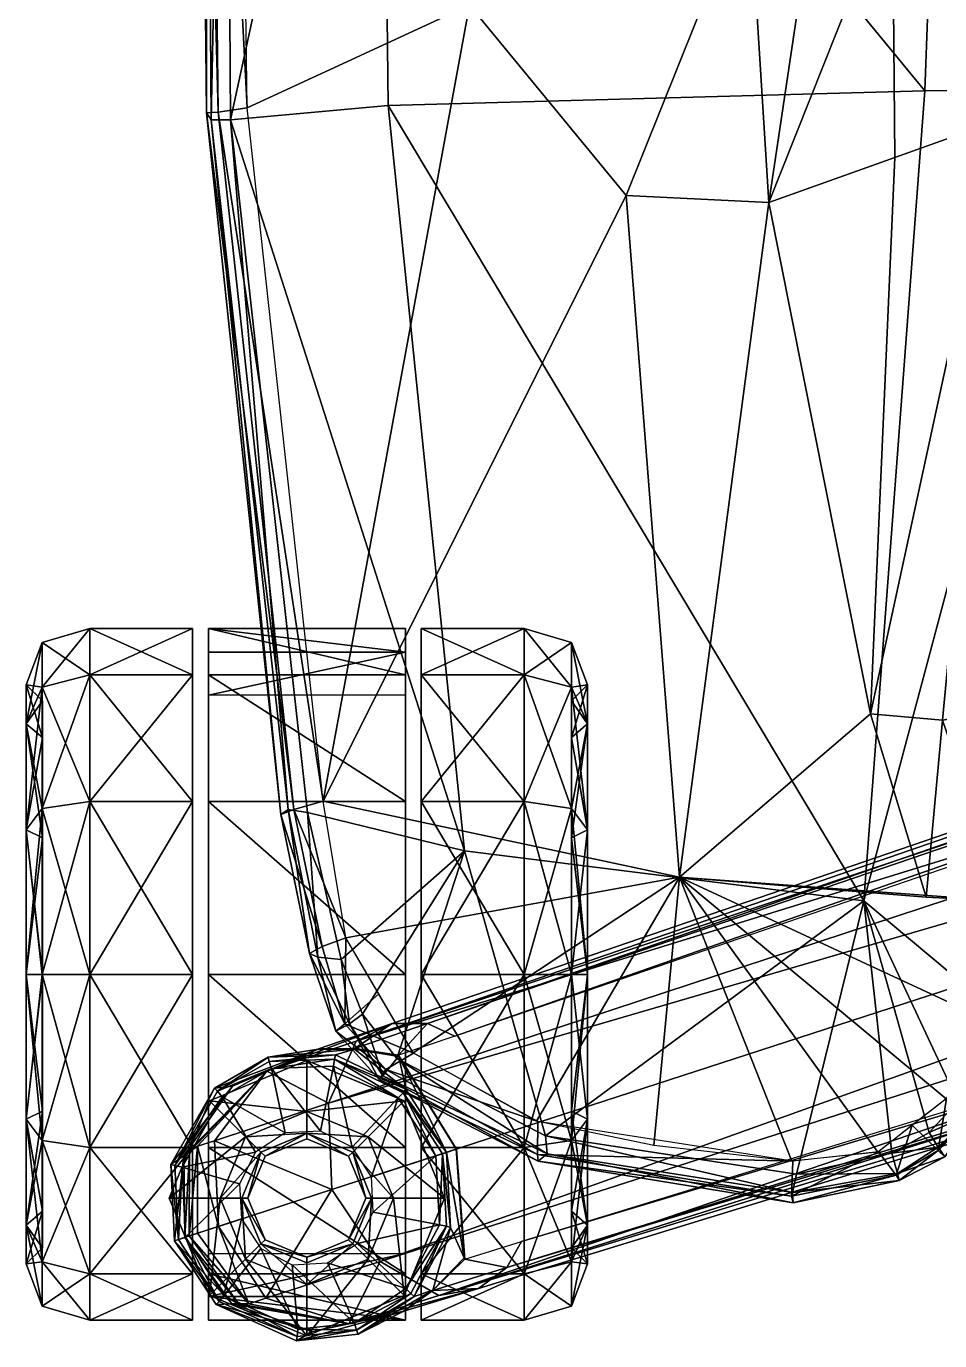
# Model space of a CAD drawing. Header units: inches. Extents: x -13.4 to 13.4, y -1.9 to 24.2.
# Drawn here: x -13.356 to -9.977, y 7.077 to 11.939 of the extents above; entities that cross this region are included whole.
import ezdxf

# ---------------------------------------------------------------- set-up
doc = ezdxf.new("R2010")
doc.units = ezdxf.units.IN
doc.header["$MEASUREMENT"] = 0
for name, color, linetype in [('AFUSE-3D-042', 42, 'Continuous'), ('AFUSE-3D-043', 43, 'Continuous'), ('AFUSE-3D-066', 66, 'Continuous')]:
    doc.layers.add(name, color=color, linetype=linetype)

msp = doc.modelspace()

# ---------------------------------------------------------------- meshes
at = {"layer": 'AFUSE-3D-042'}
mesh = msp.add_polyface(dxfattribs=at)
corners = [(-9.397, 13.9577, 25.1393), (-9.3372, 13.951, 25.0929), (-9.3989, 11.7078, 25.0924), (-9.4566, 11.7093, 25.1381), (-12.0452, 14.1477, 25.2602), (-9.9457, 14.045, 25.2595), (-10.032, 11.7004, 25.2707), (-12.0171, 11.6458, 25.2726), (-12.6009, 11.5931, 25.1381), (-12.6177, 14.2761, 25.1419), (-12.6888, 11.6194, 24.8696), (-12.7164, 14.2981, 24.8683), (-12.6916, 14.2926, 25.0793), (-12.6719, 11.5931, 25.0757), (-9.9908, 15.3103, 25.2397), (-9.4078, 15.2811, 25.1391), (-11.8194, 15.2275, 25.2431), (-12.4529, 15.2513, 25.1371), (-12.1922, 15.6489, 25.132), (-9.5979, 15.8855, 25.1409), (-11.7095, 15.9187, 25.1418), (-12.5232, 15.261, 25.0795), (-9.3467, 15.277, 25.0951), (-9.3143, 15.27, 24.9183), (-9.3067, 13.9601, 24.9175), (-12.5374, 15.2929, 24.8724), (-9.3731, 11.6958, 24.9203), (-12.2295, 15.7174, 25.0754), (-9.5607, 15.9471, 25.0967), (-9.3355, 13.9601, 24.8413), (-9.4007, 11.695, 24.8421), (-9.4268, 13.9468, 24.7572), (-9.3448, 15.258, 24.8436), (-9.4434, 15.2372, 24.744), (-9.5539, 15.9541, 24.8447), (-9.6258, 15.8839, 24.7333), (-12.233, 15.7402, 24.8805), (-12.5, 15.2762, 24.7872), (-12.188, 15.6956, 24.7821), (-12.4143, 15.242, 24.7296), (-12.6763, 14.2912, 24.7814), (-12.575, 14.2873, 24.7184), (-12.646, 11.6219, 24.7809), (-12.5391, 11.6372, 24.7138)]
mesh.append_faces([[corners[k] for k in face] for face in [(0, 1, 2), (2, 3, 0), (4, 5, 6), (6, 7, 4), (8, 9, 4), (4, 7, 8), (10, 11, 12), (12, 13, 10), (5, 0, 3), (3, 6, 5), (14, 15, 0), (0, 5, 14), (16, 14, 5), (5, 4, 16), (17, 16, 4), (4, 9, 17), (16, 17, 18), (19, 15, 14), (14, 16, 20), (18, 17, 21), (22, 15, 19), (1, 22, 23), (23, 24, 1), (21, 12, 11), (11, 25, 21), (24, 26, 2), (2, 1, 24), (9, 8, 13), (13, 12, 9), (27, 21, 25), (23, 22, 28), (0, 15, 22), (22, 1, 0), (17, 9, 12), (12, 21, 17), (26, 24, 29), (30, 29, 31), (32, 29, 24), (24, 23, 32), (29, 32, 33), (33, 31, 29), (34, 32, 23), (35, 33, 32), (36, 25, 37), (38, 37, 39), (40, 37, 25), (25, 11, 40), (37, 40, 41), (41, 39, 37), (42, 40, 11), (11, 10, 42), (40, 42, 43), (43, 41, 40)]], dxfattribs={"vtx2": -1})
mesh = msp.add_polyface(dxfattribs=at)
corners = [(-11.7347, 8.8892, 25.2363), (-12.316, 9.0307, 25.1392), (-12.6009, 11.5931, 25.1381), (-12.0171, 11.6458, 25.2726), (-12.1907, 8.487, 25.1403), (-12.1126, 8.2846, 25.14), (-10.2584, 8.7035, 25.2324), (-10.032, 11.7004, 25.2707), (-11.4354, 7.835, 25.1396), (-9.4566, 11.7093, 25.1381), (-9.7628, 8.289, 25.1401), (-9.3989, 11.7078, 25.0924), (-9.712, 8.2549, 25.0977), (-12.1601, 8.2489, 25.0842), (-12.2774, 8.4954, 25.0808), (-12.3871, 9.0424, 25.0823), (-12.6719, 11.5931, 25.0757), (-12.4136, 9.0238, 24.8758), (-12.6888, 11.6194, 24.8696), (-9.9102, 7.9614, 25.1396), (-10.017, 7.8467, 25.1396), (-12.0367, 8.0563, 25.084), (-11.9857, 8.1201, 25.1396), (-9.3731, 11.6958, 24.9203), (-9.6773, 8.243, 24.919), (-12.211, 8.2222, 24.8753), (-12.3082, 8.5086, 24.8754), (-12.0501, 8.0429, 24.8769), (-12.178, 8.2486, 24.7853), (-12.2613, 8.5355, 24.7778), (-12.1743, 8.5673, 24.7202), (-12.052, 8.3596, 24.7207), (-12.0253, 8.0797, 24.7951), (-11.9241, 8.1406, 24.7169), (-9.4007, 11.695, 24.8421), (-9.7027, 8.2446, 24.837), (-9.4991, 11.7008, 24.7367), (-9.8025, 8.2698, 24.7272), (-9.3355, 13.9601, 24.8413), (-9.4268, 13.9468, 24.7572), (-12.3658, 9.0417, 24.7741), (-12.646, 11.6219, 24.7809), (-12.2574, 9.0722, 24.7092), (-12.5391, 11.6372, 24.7138)]
mesh.append_faces([[corners[k] for k in face] for face in [(0, 1, 2), (2, 3, 0), (4, 1, 0), (0, 5, 4), (6, 0, 3), (3, 7, 6), (8, 0, 6), (6, 7, 9), (9, 10, 6), (9, 11, 12), (12, 10, 9), (4, 5, 13), (13, 14, 4), (1, 4, 14), (14, 15, 1), (16, 15, 17), (17, 18, 16), (6, 10, 19), (19, 20, 6), (21, 13, 5), (0, 8, 22), (22, 5, 0), (23, 24, 12), (12, 11, 23), (25, 26, 14), (14, 13, 25), (26, 17, 15), (15, 14, 26), (2, 1, 15), (15, 16, 2), (19, 10, 12), (27, 25, 13), (28, 29, 26), (26, 25, 28), (30, 29, 28), (28, 31, 30), (32, 28, 25), (28, 32, 33), (33, 31, 28), (34, 35, 24), (24, 23, 34), (35, 34, 36), (36, 37, 35), (38, 34, 23), (39, 36, 34), (40, 41, 18), (18, 17, 40), (41, 40, 42), (42, 43, 41), (29, 40, 17), (17, 26, 29), (30, 42, 40), (40, 29, 30)]], dxfattribs={"vtx2": -1})
mesh = msp.add_polyface(dxfattribs=at)
corners = [(-12.741, 8.9917, 0.3095), (-12.741, 9.0714, 0.1714), (-12.741, 9.5397, 0.6398), (-12.741, 9.4017, 0.7195), (-13.1209, 9.0714, 0.1714), (-13.1209, 9.5397, 0.6398), (-13.3555, 8.9672, 0.3519), (-13.2961, 8.9375, 0.4033), (-13.2961, 9.3079, 0.7736), (-13.3555, 9.3593, 0.7439), (-12.741, 9.7112, 1.2795), (-12.741, 9.5518, 1.2795), (-13.1209, 9.7112, 1.2795), (-13.2961, 9.4435, 1.2795), (-13.3555, 9.5028, 1.2795), (-12.741, 9.5397, 1.9193), (-12.741, 9.4017, 1.8396), (-13.1209, 9.5397, 1.9193), (-13.2961, 9.3079, 1.7854), (-13.3555, 9.3593, 1.8151), (-12.741, 9.0714, 2.3876), (-12.741, 8.9917, 2.2496), (-13.1209, 9.0714, 2.3876), (-13.2961, 8.9375, 2.1558), (-13.3555, 8.9672, 2.2072), (-13.2968, 9.0454, 0.2165), (-13.2968, 9.4946, 0.6658), (-13.2968, 9.6591, 1.2795), (-13.2968, 9.4946, 1.8932), (-13.2968, 9.0454, 2.3425), (-13.2961, 8.4316, 0.2677), (-12.682, 9.5518, 1.2795), (-12.682, 9.4017, 1.8396), (-12.682, 9.5397, 1.9193), (-12.682, 9.7112, 1.2795), (-12.682, 8.9917, 2.2496), (-12.682, 9.0714, 2.3876), (-11.9536, 9.0714, 2.3876), (-11.9536, 9.5397, 1.9193), (-11.9536, 9.6236, 0.9528), (-12.682, 9.6236, 0.9528), (-12.682, 9.4642, 0.9528)]
mesh.append_faces([[corners[k] for k in face] for face in [(30, 18, 8)]], dxfattribs={"vtx0": -1, "vtx1": -1, "vtx2": -1})
mesh.append_faces([[corners[k] for k in face] for face in [(0, 1, 2), (2, 3, 0), (1, 4, 5), (5, 2, 1), (6, 7, 8), (8, 9, 6), (3, 2, 10), (10, 11, 3), (2, 5, 12), (12, 10, 2), (9, 8, 13), (13, 14, 9), (11, 10, 15), (15, 16, 11), (10, 12, 17), (17, 15, 10), (14, 13, 18), (18, 19, 14), (16, 15, 20), (20, 21, 16), (15, 17, 22), (22, 20, 15), (19, 18, 23), (23, 24, 19), (25, 26, 5), (5, 4, 25), (26, 27, 12), (12, 5, 26), (27, 28, 17), (17, 12, 27), (28, 29, 22), (22, 17, 28), (6, 9, 26), (26, 25, 6), (9, 14, 27), (27, 26, 9), (14, 19, 28), (28, 27, 14), (19, 24, 29), (29, 28, 19), (18, 13, 8), (31, 32, 33), (33, 34, 31), (32, 35, 36), (36, 33, 32), (33, 36, 37), (34, 33, 38), (39, 40, 34), (31, 34, 40), (40, 41, 31), (41, 40, 39)]], dxfattribs={"vtx2": -1})
mesh = msp.add_polyface(dxfattribs=at)
corners = [(-11.8946, 8.9917, 0.3095), (-11.8946, 9.4017, 0.7195), (-11.8946, 9.5397, 0.6398), (-11.8946, 9.0714, 0.1714), (-11.5146, 9.5397, 0.6398), (-11.5146, 9.0714, 0.1714), (-11.2801, 8.9672, 0.3519), (-11.2801, 9.3593, 0.7439), (-11.3394, 9.3079, 0.7736), (-11.3394, 8.9375, 0.4033), (-11.8946, 9.5518, 1.2795), (-11.8946, 9.7112, 1.2795), (-11.5146, 9.7112, 1.2795), (-11.2801, 9.5028, 1.2795), (-11.3394, 9.4435, 1.2795), (-11.8946, 9.4017, 1.8396), (-11.8946, 9.5397, 1.9193), (-11.5146, 9.5397, 1.9193), (-11.2801, 9.3593, 1.8151), (-11.3394, 9.3079, 1.7854), (-11.8946, 8.9917, 2.2496), (-11.8946, 9.0714, 2.3876), (-11.5146, 9.0714, 2.3876), (-11.2801, 8.9672, 2.2072), (-11.3394, 8.9375, 2.1558), (-11.3388, 9.0454, 0.2165), (-11.3388, 9.4946, 0.6658), (-11.3388, 9.6591, 1.2795), (-11.3388, 9.4946, 1.8932), (-11.3388, 9.0454, 2.3425), (-11.3394, 8.4316, 2.2913), (-11.3394, 8.4316, 0.2677), (-11.9536, 9.0714, 2.3876), (-11.9536, 9.5397, 1.9193), (-12.682, 9.5397, 1.9193), (-11.9536, 9.7112, 1.2795), (-12.682, 9.7112, 1.2795), (-11.9536, 9.6236, 0.9528), (-11.9536, 9.4642, 0.9528), (-12.682, 9.4642, 0.9528), (-11.9536, 9.4017, 1.8396), (-11.9536, 9.5518, 1.2795), (-11.9536, 8.9917, 2.2496)]
mesh.append_faces([[corners[k] for k in face] for face in [(8, 19, 31)]], dxfattribs={"vtx0": -1, "vtx1": -1, "vtx2": -1})
mesh.append_faces([[corners[k] for k in face] for face in [(0, 1, 2), (2, 3, 0), (3, 2, 4), (4, 5, 3), (6, 7, 8), (8, 9, 6), (1, 10, 11), (11, 2, 1), (2, 11, 12), (12, 4, 2), (7, 13, 14), (14, 8, 7), (10, 15, 16), (16, 11, 10), (11, 16, 17), (17, 12, 11), (13, 18, 19), (19, 14, 13), (15, 20, 21), (21, 16, 15), (16, 21, 22), (22, 17, 16), (18, 23, 24), (24, 19, 18), (25, 5, 4), (4, 26, 25), (26, 4, 12), (12, 27, 26), (27, 12, 17), (17, 28, 27), (28, 17, 22), (22, 29, 28), (6, 25, 26), (26, 7, 6), (7, 26, 27), (27, 13, 7), (13, 27, 28), (28, 18, 13), (18, 28, 29), (29, 23, 18), (8, 14, 19), (19, 24, 30), (32, 33, 34), (33, 35, 36), (36, 35, 37), (37, 38, 39), (35, 33, 40), (40, 41, 35), (41, 38, 37), (37, 35, 41), (33, 32, 42), (42, 40, 33)]], dxfattribs={"vtx2": -1})
mesh = msp.add_polyface(dxfattribs=at)
corners = [(-12.741, 8.4316, 0.1594), (-12.741, 8.4316, 0), (-12.741, 9.0714, 0.1714), (-12.741, 8.9917, 0.3095), (-13.1209, 8.4316, 0), (-13.1209, 9.0714, 0.1714), (-13.3555, 8.4316, 0.2083), (-13.2961, 8.4316, 0.2677), (-13.2961, 8.9375, 0.4033), (-13.3555, 8.9672, 0.3519), (-12.741, 8.9917, 2.2496), (-12.741, 9.0714, 2.3876), (-12.741, 8.4316, 2.5591), (-12.741, 8.4316, 2.3997), (-13.1209, 9.0714, 2.3876), (-13.1209, 8.4316, 2.5591), (-13.3555, 8.9672, 2.2072), (-13.2961, 8.9375, 2.1558), (-13.2961, 8.4316, 2.2913), (-13.3555, 8.4316, 2.3507), (-12.741, 7.7919, 2.3876), (-12.741, 7.8716, 2.2496), (-13.1209, 7.7919, 2.3876), (-13.2961, 7.9257, 2.1558), (-13.3555, 7.8961, 2.2072), (-12.741, 7.8716, 0.3095), (-12.741, 7.7919, 0.1714), (-13.1209, 7.7919, 0.1714), (-13.3555, 7.8961, 0.3519), (-13.2961, 7.9257, 0.4033), (-13.2968, 8.4316, 0.0521), (-13.2968, 9.0454, 0.2165), (-13.2968, 9.0454, 2.3425), (-13.2968, 8.4316, 2.507), (-13.2968, 7.8179, 2.3425), (-13.2968, 7.8179, 0.2165), (-13.2961, 9.3079, 1.7854), (-13.2961, 7.5554, 1.7854), (-13.2961, 9.3079, 0.7736), (-12.682, 8.9917, 2.2496), (-12.682, 8.4316, 2.3997), (-12.682, 8.4316, 2.5591), (-12.682, 9.0714, 2.3876), (-12.682, 7.8716, 2.2496), (-12.682, 7.7919, 2.3876), (-11.9536, 7.7919, 2.3876), (-11.9536, 8.4316, 2.5591), (-12.678, 7.9643, 2.5581), (-12.678, 7.9643, 2.6614), (-12.3181, 8.1134, 2.6614), (-12.678, 7.9643, 2.4559), (-12.3181, 8.1134, 2.4559)]
mesh.append_faces([[corners[k] for k in face] for face in [(50, 49, 51)]], dxfattribs={"vtx0": -1})
mesh.append_faces([[corners[k] for k in face] for face in [(37, 18, 36), (7, 37, 36)]], dxfattribs={"vtx0": -1, "vtx1": -1, "vtx2": -1})
mesh.append_faces([[corners[k] for k in face] for face in [(8, 7, 38)]], dxfattribs={"vtx1": -1})
mesh.append_faces([[corners[k] for k in face] for face in [(50, 47, 49)]], dxfattribs={"vtx1": -1, "vtx2": -1})
mesh.append_faces([[corners[k] for k in face] for face in [(0, 1, 2), (2, 3, 0), (1, 4, 5), (5, 2, 1), (6, 7, 8), (8, 9, 6), (10, 11, 12), (12, 13, 10), (11, 14, 15), (15, 12, 11), (16, 17, 18), (18, 19, 16), (13, 12, 20), (20, 21, 13), (12, 15, 22), (19, 18, 23), (23, 24, 19), (25, 26, 1), (1, 0, 25), (26, 27, 4), (4, 1, 26), (28, 29, 7), (7, 6, 28), (30, 31, 5), (5, 4, 30), (32, 33, 15), (15, 14, 32), (33, 34, 22), (22, 15, 33), (35, 30, 4), (4, 27, 35), (6, 9, 31), (31, 30, 6), (16, 19, 33), (33, 32, 16), (19, 24, 34), (34, 33, 19), (28, 6, 30), (30, 35, 28), (18, 17, 36), (39, 40, 41), (41, 42, 39), (40, 43, 44), (44, 41, 40), (41, 44, 45), (42, 41, 46), (47, 48, 49)]], dxfattribs={"vtx2": -1})
mesh = msp.add_polyface(dxfattribs=at)
corners = [(-11.8946, 8.4316, 0.1594), (-11.8946, 8.9917, 0.3095), (-11.8946, 9.0714, 0.1714), (-11.8946, 8.4316, 0), (-11.5146, 9.0714, 0.1714), (-11.5146, 8.4316, 0), (-11.2801, 8.4316, 0.2083), (-11.2801, 8.9672, 0.3519), (-11.3394, 8.9375, 0.4033), (-11.3394, 8.4316, 0.2677), (-11.8946, 8.9917, 2.2496), (-11.8946, 8.4316, 2.3997), (-11.8946, 8.4316, 2.5591), (-11.8946, 9.0714, 2.3876), (-11.5146, 8.4316, 2.5591), (-11.5146, 9.0714, 2.3876), (-11.2801, 8.9672, 2.2072), (-11.2801, 8.4316, 2.3507), (-11.3394, 8.4316, 2.2913), (-11.3394, 8.9375, 2.1558), (-11.8946, 7.8716, 2.2496), (-11.8946, 7.7919, 2.3876), (-11.5146, 7.7919, 2.3876), (-11.2801, 7.8961, 2.2072), (-11.3394, 7.9257, 2.1558), (-11.8946, 7.8716, 0.3095), (-11.8946, 7.7919, 0.1714), (-11.5146, 7.7919, 0.1714), (-11.2801, 7.8961, 0.3519), (-11.3394, 7.9257, 0.4033), (-11.3388, 8.4316, 0.0521), (-11.3388, 9.0454, 0.2165), (-11.3388, 9.0454, 2.3425), (-11.3388, 8.4316, 2.507), (-11.3388, 7.8179, 2.3425), (-11.3388, 7.8179, 0.2165), (-11.3394, 9.3079, 1.7854), (-11.3394, 7.5554, 1.7854), (-11.3394, 9.3079, 0.7736), (-11.9536, 7.7919, 2.3876), (-11.9536, 8.4316, 2.5591), (-12.682, 8.4316, 2.5591), (-11.9536, 9.0714, 2.3876), (-12.682, 9.0714, 2.3876), (-11.9536, 8.4316, 2.3997), (-11.9536, 8.9917, 2.2496), (-11.9536, 7.8716, 2.2496), (-11.9581, 7.9643, 2.4559), (-12.3181, 8.1134, 2.4559), (-12.3181, 8.1134, 2.6614), (-11.9581, 7.9643, 2.6614), (-11.9581, 7.9643, 2.5581)]
mesh.append_faces([[corners[k] for k in face] for face in [(47, 49, 51)]], dxfattribs={"vtx0": -1, "vtx1": -1})
mesh.append_faces([[corners[k] for k in face] for face in [(36, 18, 37), (36, 37, 9)]], dxfattribs={"vtx0": -1, "vtx1": -1, "vtx2": -1})
mesh.append_faces([[corners[k] for k in face] for face in [(8, 38, 9)]], dxfattribs={"vtx1": -1})
mesh.append_faces([[corners[k] for k in face] for face in [(0, 1, 2), (2, 3, 0), (3, 2, 4), (4, 5, 3), (6, 7, 8), (8, 9, 6), (10, 11, 12), (12, 13, 10), (13, 12, 14), (14, 15, 13), (16, 17, 18), (18, 19, 16), (11, 20, 21), (21, 12, 11), (12, 21, 22), (22, 14, 12), (17, 23, 24), (24, 18, 17), (25, 0, 3), (3, 26, 25), (26, 3, 5), (5, 27, 26), (28, 6, 9), (9, 29, 28), (30, 5, 4), (4, 31, 30), (32, 15, 14), (14, 33, 32), (33, 14, 22), (22, 34, 33), (35, 27, 5), (5, 30, 35), (6, 30, 31), (31, 7, 6), (16, 32, 33), (33, 17, 16), (17, 33, 34), (34, 23, 17), (28, 35, 30), (30, 6, 28), (39, 40, 41), (40, 42, 43), (42, 40, 44), (44, 45, 42), (40, 39, 46), (46, 44, 40), (47, 48, 49), (49, 50, 51)]], dxfattribs={"vtx2": -1})
mesh = msp.add_polyface(dxfattribs=at)
corners = [(-10.2584, 8.7035, 25.2324), (-10.5069, 7.6926, 25.1408), (-11.4354, 7.835, 25.1396), (-10.017, 7.8467, 25.1396), (-10.1545, 7.77, 25.1398), (-9.9831, 7.7924, 25.089), (-10.1334, 7.6956, 25.0925), (-10.5213, 7.6246, 25.095), (-11.4291, 7.7679, 25.0908), (-11.9857, 8.1201, 25.1396), (-12.0367, 8.0563, 25.084), (-9.9102, 7.9614, 25.1396), (-9.8536, 7.9179, 25.0959), (-9.712, 8.2549, 25.0977), (-9.6773, 8.243, 24.919), (-9.8282, 7.8952, 24.918), (-12.1126, 8.2846, 25.14), (-9.9581, 7.7575, 24.9084), (-10.1268, 7.6693, 24.9152), (-10.5194, 7.5866, 24.8998), (-11.462, 7.7403, 24.8883), (-12.0501, 8.0429, 24.8769), (-12.1601, 8.2489, 25.0842), (-12.211, 8.2222, 24.8753), (-12.0253, 8.0797, 24.7951), (-11.4649, 7.7652, 24.8175), (-11.4641, 7.8875, 24.7208), (-11.9241, 8.1406, 24.7169), (-10.5259, 7.6114, 24.8294), (-10.5205, 7.7403, 24.7182), (-10.1386, 7.6893, 24.8444), (-10.2033, 7.775, 24.7352), (-9.9828, 7.7799, 24.8403), (-9.8483, 7.9136, 24.8451), (-9.7027, 8.2446, 24.837), (-10.0789, 7.8746, 24.7318), (-9.9524, 7.9726, 24.7252), (-9.8025, 8.2698, 24.7272)]
mesh.append_faces([[corners[k] for k in face] for face in [(0, 1, 2), (0, 3, 4), (4, 1, 0), (4, 3, 5), (5, 6, 4), (1, 4, 6), (6, 7, 1), (2, 1, 7), (7, 8, 2), (9, 2, 8), (8, 10, 9), (3, 11, 12), (12, 5, 3), (12, 13, 14), (14, 15, 12), (16, 9, 10), (17, 18, 6), (6, 5, 17), (18, 19, 7), (7, 6, 18), (19, 20, 8), (8, 7, 19), (20, 21, 10), (10, 8, 20), (15, 17, 5), (5, 12, 15), (13, 12, 11), (22, 10, 21), (23, 21, 24), (25, 24, 21), (21, 20, 25), (24, 25, 26), (26, 27, 24), (28, 25, 20), (20, 19, 28), (25, 28, 29), (29, 26, 25), (30, 28, 19), (19, 18, 30), (28, 30, 31), (31, 29, 28), (32, 30, 18), (18, 17, 32), (33, 32, 17), (17, 15, 33), (34, 33, 15), (15, 14, 34), (30, 32, 35), (35, 31, 30), (36, 35, 32), (32, 33, 36), (37, 36, 33), (33, 34, 37)]], dxfattribs={"vtx2": -1})
mesh = msp.add_polyface(dxfattribs=at)
corners = [(-13.1209, 7.7919, 2.3876), (-12.741, 7.7919, 2.3876), (-12.741, 8.4316, 2.5591), (-12.741, 7.8716, 2.2496), (-12.741, 7.3235, 1.9193), (-12.741, 7.4616, 1.8396), (-13.1209, 7.3235, 1.9193), (-13.3555, 7.8961, 2.2072), (-13.2961, 7.9257, 2.1558), (-13.2961, 7.5554, 1.7854), (-13.3555, 7.504, 1.8151), (-12.741, 7.1521, 1.2795), (-12.741, 7.3115, 1.2795), (-13.1209, 7.1521, 1.2795), (-13.2961, 7.4198, 1.2795), (-13.3555, 7.3605, 1.2795), (-12.741, 7.3235, 0.6398), (-12.741, 7.4616, 0.7195), (-13.1209, 7.3235, 0.6398), (-13.2961, 7.5554, 0.7736), (-13.3555, 7.504, 0.7439), (-12.741, 7.7919, 0.1714), (-12.741, 7.8716, 0.3095), (-13.1209, 7.7919, 0.1714), (-13.2961, 7.9257, 0.4033), (-13.3555, 7.8961, 0.3519), (-13.2968, 7.8179, 2.3425), (-13.2968, 7.3686, 1.8932), (-13.2968, 7.2042, 1.2795), (-13.2968, 7.3686, 0.6658), (-13.2968, 7.8179, 0.2165), (-13.2961, 8.4316, 0.2677), (-13.2961, 8.4316, 2.2913), (-12.682, 7.8716, 2.2496), (-12.682, 7.4616, 1.8396), (-12.682, 7.3235, 1.9193), (-12.5445, 7.8308, 2.6614), (-12.678, 7.9643, 2.6614), (-12.8271, 7.6044, 2.6614), (-12.6383, 7.6044, 2.6614), (-12.678, 7.2444, 2.6614), (-12.8271, 7.6044, 2.3569), (-12.678, 7.2444, 1.9394), (-12.678, 7.9643, 2.5581)]
mesh.append_faces([[corners[k] for k in face] for face in [(31, 19, 9)]], dxfattribs={"vtx0": -1, "vtx1": -1, "vtx2": -1})
mesh.append_faces([[corners[k] for k in face] for face in [(0, 1, 2), (3, 1, 4), (4, 5, 3), (1, 0, 6), (6, 4, 1), (7, 8, 9), (9, 10, 7), (5, 4, 11), (11, 12, 5), (4, 6, 13), (13, 11, 4), (10, 9, 14), (14, 15, 10), (12, 11, 16), (16, 17, 12), (11, 13, 18), (18, 16, 11), (15, 14, 19), (19, 20, 15), (17, 16, 21), (21, 22, 17), (16, 18, 23), (23, 21, 16), (20, 19, 24), (24, 25, 20), (26, 27, 6), (6, 0, 26), (27, 28, 13), (13, 6, 27), (28, 29, 18), (18, 13, 28), (29, 30, 23), (23, 18, 29), (7, 10, 27), (27, 26, 7), (10, 15, 28), (28, 27, 10), (15, 20, 29), (29, 28, 15), (20, 25, 30), (30, 29, 20), (31, 24, 19), (19, 14, 9), (9, 8, 32), (33, 34, 35), (36, 37, 38), (39, 38, 40), (40, 38, 41), (41, 42, 40), (38, 37, 43), (43, 41, 38)]], dxfattribs={"vtx2": -1})
mesh = msp.add_polyface(dxfattribs=at)
corners = [(-11.8946, 7.8716, 2.2496), (-11.8946, 7.4616, 1.8396), (-11.8946, 7.3235, 1.9193), (-11.8946, 7.7919, 2.3876), (-11.5146, 7.3235, 1.9193), (-11.5146, 7.7919, 2.3876), (-11.2801, 7.8961, 2.2072), (-11.2801, 7.504, 1.8151), (-11.3394, 7.5554, 1.7854), (-11.3394, 7.9257, 2.1558), (-11.8946, 7.3115, 1.2795), (-11.8946, 7.1521, 1.2795), (-11.5146, 7.1521, 1.2795), (-11.2801, 7.3605, 1.2795), (-11.3394, 7.4198, 1.2795), (-11.8946, 7.4616, 0.7195), (-11.8946, 7.3235, 0.6398), (-11.5146, 7.3235, 0.6398), (-11.2801, 7.504, 0.7439), (-11.3394, 7.5554, 0.7736), (-11.8946, 7.8716, 0.3095), (-11.8946, 7.7919, 0.1714), (-11.5146, 7.7919, 0.1714), (-11.2801, 7.8961, 0.3519), (-11.3394, 7.9257, 0.4033), (-11.3388, 7.8179, 2.3425), (-11.3388, 7.3686, 1.8932), (-11.3388, 7.2042, 1.2795), (-11.3388, 7.3686, 0.6658), (-11.3388, 7.8179, 0.2165), (-11.3394, 8.4316, 2.2913), (-11.3394, 8.4316, 0.2677), (-11.9536, 7.4616, 1.8396), (-11.9536, 7.3235, 1.9193), (-11.9536, 7.1521, 1.2795), (-11.9536, 7.2397, 0.9528), (-11.9536, 7.3991, 0.9528), (-11.9536, 7.3115, 1.2795), (-11.809, 7.6044, 2.6614), (-11.9581, 7.9643, 2.6614), (-12.0916, 7.8308, 2.6614), (-11.9581, 7.2444, 2.6614), (-11.9978, 7.6044, 2.6614), (-11.9581, 7.2444, 1.9394), (-11.809, 7.6044, 2.3569), (-11.9581, 7.9643, 2.5581)]
mesh.append_faces([[corners[k] for k in face] for face in [(8, 19, 31)]], dxfattribs={"vtx0": -1, "vtx1": -1, "vtx2": -1})
mesh.append_faces([[corners[k] for k in face] for face in [(0, 1, 2), (2, 3, 0), (3, 2, 4), (4, 5, 3), (6, 7, 8), (8, 9, 6), (1, 10, 11), (11, 2, 1), (2, 11, 12), (12, 4, 2), (7, 13, 14), (14, 8, 7), (10, 15, 16), (16, 11, 10), (11, 16, 17), (17, 12, 11), (13, 18, 19), (19, 14, 13), (15, 20, 21), (21, 16, 15), (16, 21, 22), (22, 17, 16), (18, 23, 24), (24, 19, 18), (25, 5, 4), (4, 26, 25), (26, 4, 12), (12, 27, 26), (27, 12, 17), (17, 28, 27), (28, 17, 22), (22, 29, 28), (6, 25, 26), (26, 7, 6), (7, 26, 27), (27, 13, 7), (13, 27, 28), (28, 18, 13), (18, 28, 29), (29, 23, 18), (30, 9, 8), (8, 14, 19), (19, 24, 31), (32, 33, 34), (35, 36, 37), (37, 34, 35), (38, 39, 40), (41, 38, 42), (41, 43, 44), (44, 38, 41), (38, 44, 45), (45, 39, 38)]], dxfattribs={"vtx2": -1})
mesh = msp.add_polyface(dxfattribs=at)
corners = [(-12.682, 7.3235, 1.9193), (-12.682, 7.7919, 2.3876), (-12.682, 7.8716, 2.2496), (-12.682, 7.4616, 1.8396), (-12.682, 7.3115, 1.2795), (-12.682, 7.1521, 1.2795), (-12.682, 7.3991, 0.9528), (-12.682, 7.2397, 0.9528), (-11.9536, 7.1521, 1.2795), (-11.9536, 7.3235, 1.9193), (-11.9536, 7.3991, 0.9528), (-12.678, 7.9643, 2.6614), (-12.5445, 7.8308, 2.6614), (-12.3181, 7.9246, 2.6614), (-12.3181, 8.1134, 2.6614), (-12.8271, 7.6044, 2.6614), (-12.6383, 7.6044, 2.6614), (-12.678, 7.2444, 2.6614), (-12.5445, 7.3779, 2.6614), (-12.3181, 7.0953, 2.6614), (-12.3181, 7.2841, 2.6614), (-12.5445, 7.8308, 2.7835), (-12.4876, 7.7739, 2.7835), (-12.3181, 7.8441, 2.7835), (-12.3181, 7.9246, 2.7835), (-12.6383, 7.6044, 2.7835), (-12.5578, 7.6044, 2.7835), (-12.5445, 7.3779, 2.7835), (-12.4876, 7.4349, 2.7835), (-12.3181, 7.2841, 2.7835), (-12.3181, 7.3647, 2.7835), (-12.4726, 7.7589, 2.8622), (-12.3181, 7.823, 2.8622), (-12.5366, 7.6044, 2.8622), (-12.4726, 7.4498, 2.8622), (-12.3181, 7.3858, 2.8622), (-12.4726, 7.7589, 3.6496), (-12.5366, 7.6044, 3.6496), (-12.4726, 7.4498, 3.6496), (-12.3181, 7.3858, 3.6496), (-12.3181, 7.0953, 1.2673), (-12.3181, 7.0953, 1.7393), (-12.678, 7.2444, 1.7393), (-12.5294, 7.1829, 1.2673), (-12.678, 7.2444, 1.9394), (-12.3181, 7.0953, 1.9394)]
mesh.append_faces([[corners[k] for k in face] for face in [(0, 1, 2), (3, 4, 5), (5, 0, 3), (4, 6, 7), (7, 5, 4), (0, 5, 8), (1, 0, 9), (8, 5, 7), (7, 6, 10), (11, 12, 13), (13, 14, 11), (15, 16, 12), (17, 18, 16), (19, 20, 18), (18, 17, 19), (21, 22, 23), (23, 24, 21), (25, 26, 22), (22, 21, 25), (27, 28, 26), (26, 25, 27), (29, 30, 28), (28, 27, 29), (21, 24, 13), (13, 12, 21), (25, 21, 12), (12, 16, 25), (27, 25, 16), (16, 18, 27), (29, 27, 18), (18, 20, 29), (31, 32, 23), (23, 22, 31), (33, 31, 22), (22, 26, 33), (34, 33, 26), (26, 28, 34), (35, 34, 28), (28, 30, 35), (32, 31, 36), (37, 36, 31), (31, 33, 37), (38, 37, 33), (33, 34, 38), (39, 38, 34), (34, 35, 39), (40, 41, 42), (42, 43, 40), (19, 17, 44), (44, 45, 19), (45, 44, 42), (42, 41, 45)]], dxfattribs={"vtx2": -1})
mesh = msp.add_polyface(dxfattribs=at)
corners = [(-11.9536, 7.1521, 1.2795), (-11.9536, 7.3235, 1.9193), (-12.682, 7.3235, 1.9193), (-11.9536, 7.7919, 2.3876), (-12.682, 7.7919, 2.3876), (-12.682, 7.2397, 0.9528), (-11.9536, 7.2397, 0.9528), (-11.9536, 7.3991, 0.9528), (-11.9536, 7.4616, 1.8396), (-11.9536, 7.8716, 2.2496), (-11.9536, 7.3115, 1.2795), (-12.4726, 7.7589, 3.6496), (-12.3181, 7.823, 3.6496), (-12.3181, 7.823, 2.8622), (-11.9581, 7.9643, 2.6614), (-12.3181, 8.1134, 2.6614), (-12.3181, 7.9246, 2.6614), (-12.0916, 7.8308, 2.6614), (-11.9978, 7.6044, 2.6614), (-11.809, 7.6044, 2.6614), (-12.0916, 7.3779, 2.6614), (-11.9581, 7.2444, 2.6614), (-12.3181, 7.0953, 2.6614), (-12.3181, 7.2841, 2.6614), (-12.0916, 7.8308, 2.7835), (-12.3181, 7.9246, 2.7835), (-12.3181, 7.8441, 2.7835), (-12.1485, 7.7739, 2.7835), (-11.9978, 7.6044, 2.7835), (-12.0783, 7.6044, 2.7835), (-12.0916, 7.3779, 2.7835), (-12.1485, 7.4349, 2.7835), (-12.3181, 7.2841, 2.7835), (-12.3181, 7.3647, 2.7835), (-12.1635, 7.7589, 2.8622), (-12.0995, 7.6044, 2.8622), (-12.1635, 7.4498, 2.8622), (-12.3181, 7.3858, 2.8622), (-12.1635, 7.7589, 3.6496), (-12.0995, 7.6044, 3.6496), (-12.1635, 7.4498, 3.6496), (-12.3181, 7.3858, 3.6496), (-12.3181, 7.0953, 1.2673), (-12.1067, 7.1829, 1.2673), (-11.9581, 7.2444, 1.7393), (-12.3181, 7.0953, 1.7393), (-12.3181, 7.0953, 1.9394), (-11.9581, 7.2444, 1.9394)]
mesh.append_faces([[corners[k] for k in face] for face in [(0, 1, 2), (1, 3, 4), (5, 6, 0), (7, 6, 5), (3, 1, 8), (8, 9, 3), (0, 10, 8), (11, 12, 13), (14, 15, 16), (16, 17, 14), (17, 18, 19), (18, 20, 21), (22, 21, 20), (20, 23, 22), (24, 25, 26), (26, 27, 24), (28, 24, 27), (27, 29, 28), (30, 28, 29), (29, 31, 30), (32, 30, 31), (31, 33, 32), (24, 17, 16), (16, 25, 24), (28, 18, 17), (17, 24, 28), (30, 20, 18), (18, 28, 30), (32, 23, 20), (20, 30, 32), (34, 27, 26), (26, 13, 34), (35, 29, 27), (27, 34, 35), (36, 31, 29), (29, 35, 36), (37, 33, 31), (31, 36, 37), (38, 34, 13), (13, 12, 38), (39, 35, 34), (34, 38, 39), (40, 36, 35), (35, 39, 40), (41, 37, 36), (36, 40, 41), (42, 43, 44), (44, 45, 42), (22, 46, 47), (47, 21, 22), (46, 45, 44), (44, 47, 46)]], dxfattribs={"vtx2": -1})
at = {"layer": 'AFUSE-3D-043'}
mesh = msp.add_polyface(dxfattribs=at)
corners = [(-1.662, 12.8356, 5.4917), (-1.4789, 12.469, 5.5728), (-1.5484, 12.4461, 5.6322), (-2.1192, 11.6394, 5.5461), (-2.5256, 11.4996, 5.4662), (-2.4654, 11.4197, 7.2621), (-2.0556, 11.5574, 7.404), (-1.7452, 11.8402, 5.6322), (-1.6558, 11.7859, 7.5482), (-2.0117, 11.3028, 7.8368), (-2.4934, 11.1628, 7.6491), (-1.5184, 11.621, 7.9886), (-2.4257, 10.8198, 7.7513), (-1.9242, 10.9827, 7.9349), (-1.5578, 12.1142, 5.6735), (-1.4635, 12.0836, 7.5884), (-1.5021, 12.0961, 5.6216), (-1.7025, 11.7808, 5.5728), (-2.0661, 11.5918, 5.4917), (-2.4584, 11.463, 5.4094), (-1.4466, 12.0781, 5.6761), (-1.6638, 11.7538, 5.6404), (-2.0352, 11.5431, 5.5564), (-2.425, 11.4073, 5.4724), (-11.8712, 8.2496, 3.4369), (-1.6927, 10.4406, 7.404), (-1.696, 10.3368, 5.5461), (-1.2754, 10.3942, 5.6322), (-1.8069, 10.6723, 7.8368), (-2.2789, 10.5025, 7.6491), (-2.1052, 10.3111, 7.2621), (-1.2207, 10.7049, 7.9886), (-1.2757, 10.4674, 5.5728), (-1.681, 10.4065, 5.4917), (-1.6846, 10.4641, 5.5564), (-2.0798, 10.3448, 5.4724)]
mesh.append_faces([[corners[k] for k in face] for face in [(0, 1, 2), (3, 4, 5), (5, 6, 3), (7, 3, 6), (6, 8, 7), (9, 6, 5), (5, 10, 9), (6, 9, 11), (11, 8, 6), (9, 10, 12), (12, 13, 9), (14, 7, 8), (8, 15, 14), (14, 16, 17), (17, 7, 14), (7, 17, 18), (18, 3, 7), (3, 18, 19), (19, 4, 3), (11, 9, 13), (20, 21, 17), (17, 16, 20), (17, 21, 22), (22, 18, 17), (18, 22, 23), (23, 19, 18), (4, 19, 24), (25, 26, 27), (28, 29, 30), (30, 25, 28), (31, 28, 25), (28, 13, 12), (12, 29, 28), (13, 28, 31), (32, 33, 34), (35, 34, 33)]], dxfattribs={"vtx2": -1})
mesh = msp.add_polyface(dxfattribs=at)
corners = [(-0.6807, 10.088, 7.5482), (-0.9044, 10.3629, 7.5884), (-0.9627, 10.2827, 5.6735), (-0.9283, 10.3301, 5.6216), (-0.6903, 10.0421, 5.5728), (-0.8939, 10.3773, 5.6761), (-2.5256, 11.4996, 5.4662), (-12.002, 8.2497, 3.4682), (-12.1357, 8.1845, 3.7883), (-2.4654, 11.4197, 7.2621), (-2.4257, 10.8198, 7.7513), (-2.4934, 11.1628, 7.6491), (-12.2376, 7.9554, 4.0863), (-12.2257, 7.6355, 4.1625), (-2.4584, 11.463, 5.4094), (-2.425, 11.4073, 5.4724), (-11.7709, 8.2038, 3.5122), (-11.8712, 8.2496, 3.4369), (-2.1069, 10.2111, 5.4662), (-2.1052, 10.3111, 7.2621), (-11.8303, 7.2444, 3.7883), (-11.6837, 7.2702, 3.4682), (-1.696, 10.3368, 5.5461), (-1.6927, 10.4406, 7.404), (-1.235, 10.4907, 7.5482), (-1.2754, 10.3942, 5.6322), (-11.7338, 7.3786, 3.4686), (-11.5238, 7.4432, 3.5122), (-11.578, 7.3471, 3.4369), (-11.8517, 7.2627, 3.3801), (-1.2757, 10.4674, 5.5728), (-1.681, 10.4065, 5.4917), (-2.0741, 10.2802, 5.4094), (-12.0474, 7.3698, 4.0863), (-2.2789, 10.5025, 7.6491), (-2.0798, 10.3448, 5.4724), (-11.7356, 7.3828, 3.4541), (-11.7653, 7.7851, 3.492), (-11.7644, 7.7855, 3.5111)]
mesh.append_faces([[corners[k] for k in face] for face in [(0, 1, 2), (2, 3, 4), (4, 3, 5), (6, 7, 8), (8, 9, 6), (10, 11, 12), (12, 13, 10), (11, 9, 8), (8, 12, 11), (14, 15, 16), (16, 17, 14), (17, 7, 6), (18, 19, 20), (20, 21, 18), (22, 23, 19), (19, 18, 22), (2, 1, 24), (24, 25, 2), (26, 27, 28), (28, 29, 26), (2, 25, 30), (30, 3, 2), (25, 22, 31), (22, 18, 32), (32, 31, 22), (10, 13, 33), (33, 34, 10), (29, 28, 21), (31, 32, 35), (26, 36, 37), (37, 38, 26), (34, 33, 20), (20, 19, 34), (32, 28, 27), (27, 35, 32), (18, 21, 28), (28, 32, 18)]], dxfattribs={"vtx2": -1})
mesh = msp.add_polyface(dxfattribs=at)
corners = [(-12.2376, 7.9554, 4.0863), (-12.1357, 8.1845, 3.7883), (-12.4664, 8.0738, 3.6695), (-11.9788, 8.1325, 3.4686), (-12.1423, 8.1571, 3.3801), (-11.8712, 8.2496, 3.4369), (-11.7709, 8.2038, 3.5122), (-11.8013, 7.7735, 2.7693), (-11.9521, 8.0068, 2.7693), (-11.9778, 8.1281, 3.4541), (-11.7653, 7.7851, 3.492), (-12.2749, 8.1561, 3.4107), (-12.002, 8.2497, 3.4682), (-12.2124, 8.1346, 2.7693), (-12.1417, 8.1558, 3.3715), (-12.4613, 8.125, 2.7693), (-12.2767, 8.1556, 3.3984), (-11.7644, 7.7855, 3.5111), (-11.7356, 7.3828, 3.4541), (-11.962, 7.994, 2.7421), (-12.2154, 8.1187, 2.742), (-11.8163, 7.7686, 2.742), (-11.7861, 7.496, 2.7693), (-12.2192, 8.0927, 2.7254), (-11.9797, 7.9753, 2.7254), (-12.1503, 7.793, 2.7254), (-12.2669, 7.8524, 2.7254), (-11.841, 7.7606, 2.7254), (-12.0791, 7.6832, 2.7254), (-11.827, 7.5053, 2.7254), (-12.0722, 7.5525, 2.7254), (-12.4482, 8.084, 2.7254)]
mesh.append_faces([[corners[k] for k in face] for face in [(0, 1, 2), (3, 4, 5), (5, 6, 3), (7, 8, 9), (9, 10, 7), (4, 11, 12), (12, 5, 4), (8, 13, 14), (14, 9, 8), (14, 13, 15), (15, 16, 14), (16, 11, 4), (4, 14, 16), (4, 3, 9), (9, 14, 4), (3, 17, 10), (10, 9, 3), (12, 11, 2), (2, 1, 12), (7, 10, 18), (8, 19, 20), (20, 13, 8), (7, 21, 19), (19, 8, 7), (21, 7, 22), (23, 24, 25), (25, 26, 23), (24, 27, 28), (28, 25, 24), (27, 29, 30), (30, 28, 27), (24, 23, 20), (20, 19, 24), (27, 24, 19), (19, 21, 27), (20, 23, 31), (29, 27, 21)]], dxfattribs={"vtx2": -1})
mesh = msp.add_polyface(dxfattribs=at)
corners = [(-12.6597, 8.011, 2.7693), (-12.5923, 8.018, 3.4656), (-12.2767, 8.1556, 3.3984), (-12.4613, 8.125, 2.7693), (-12.8215, 7.7282, 2.7693), (-12.7732, 7.7603, 3.5517), (-12.4664, 8.0738, 3.6695), (-12.6593, 7.8166, 3.9321), (-12.2376, 7.9554, 4.0863), (-12.7221, 7.7964, 3.8882), (-12.752, 7.7754, 3.8153), (-12.753, 7.4642, 3.8673), (-12.7688, 7.4591, 3.5494), (-12.6441, 7.4996, 4.0093), (-12.8076, 7.4465, 2.7693), (-12.2749, 8.1561, 3.4107), (-12.2257, 7.6355, 4.1625), (-12.4574, 8.1095, 2.7422), (-12.6485, 7.9996, 2.742), (-12.806, 7.7248, 2.742), (-12.7925, 7.4514, 2.742), (-12.2124, 8.1346, 2.7693), (-12.2154, 8.1187, 2.742), (-12.6307, 7.9791, 2.7254), (-12.4482, 8.084, 2.7254), (-12.3976, 7.8455, 2.7254), (-12.5074, 7.7742, 2.7254), (-12.7794, 7.7189, 2.7254), (-12.5668, 7.6576, 2.7254), (-12.7667, 7.4598, 2.7254), (-12.2192, 8.0927, 2.7254), (-12.2669, 7.8524, 2.7254)]
mesh.append_faces([[corners[k] for k in face] for face in [(0, 1, 2), (2, 3, 0), (4, 5, 1), (1, 0, 4), (6, 7, 8), (9, 10, 11), (10, 5, 12), (13, 7, 9), (9, 7, 6), (6, 10, 9), (5, 10, 6), (6, 1, 5), (5, 4, 14), (6, 15, 2), (2, 1, 6), (7, 13, 16), (16, 8, 7), (3, 17, 18), (18, 0, 3), (0, 18, 19), (19, 4, 0), (4, 19, 20), (21, 22, 17), (17, 3, 21), (23, 24, 25), (25, 26, 23), (27, 23, 26), (26, 28, 27), (29, 27, 28), (24, 30, 31), (31, 25, 24), (24, 23, 18), (18, 17, 24), (23, 27, 19), (19, 18, 23), (20, 19, 27), (24, 17, 22)]], dxfattribs={"vtx2": -1})
mesh = msp.add_polyface(dxfattribs=at)
corners = [(-12.753, 7.4642, 3.8673), (-12.7219, 7.4743, 3.9537), (-12.7221, 7.7964, 3.8882), (-12.7688, 7.4591, 3.5494), (-12.752, 7.7754, 3.8153), (-12.6441, 7.4996, 4.0093), (-12.8076, 7.4465, 2.7693), (-12.7732, 7.7603, 3.5517), (-12.6532, 7.2104, 2.7693), (-12.3562, 7.0767, 2.7693), (-12.2975, 7.1106, 3.4656), (-12.5953, 7.2128, 3.5517), (-12.5692, 7.2131, 3.8153), (-12.5327, 7.2136, 3.8882), (-12.4701, 7.2342, 3.9321), (-12.1628, 7.1395, 3.6695), (-12.2257, 7.6355, 4.1625), (-12.7925, 7.4514, 2.742), (-12.8215, 7.7282, 2.7693), (-12.3538, 7.0925, 2.742), (-12.1345, 7.1159, 2.7422), (-12.6427, 7.2223, 2.742), (-12.5668, 7.6576, 2.7254), (-12.5599, 7.527, 2.7254), (-12.7667, 7.4598, 2.7254), (-12.1421, 7.142, 2.7254), (-12.3514, 7.1196, 2.7254), (-12.3721, 7.3578, 2.7254), (-12.6247, 7.2426, 2.7254), (-12.4887, 7.4172, 2.7254), (-12.7794, 7.7189, 2.7254)]
mesh.append_faces([[corners[k] for k in face] for face in [(0, 1, 2), (3, 0, 4), (2, 1, 5), (6, 3, 7), (8, 9, 10), (10, 11, 8), (0, 12, 13), (13, 1, 0), (12, 0, 3), (3, 11, 12), (5, 1, 13), (13, 14, 5), (13, 12, 15), (15, 14, 13), (11, 10, 15), (15, 12, 11), (11, 3, 6), (6, 8, 11), (16, 5, 14), (17, 6, 18), (9, 19, 20), (8, 21, 19), (19, 9, 8), (6, 17, 21), (21, 8, 6), (22, 23, 24), (25, 26, 27), (26, 28, 29), (29, 27, 26), (28, 24, 23), (23, 29, 28), (30, 24, 17), (28, 26, 19), (19, 21, 28), (24, 28, 21), (21, 17, 24)]], dxfattribs={"vtx2": -1})
mesh = msp.add_polyface(dxfattribs=at)
corners = [(-12.3562, 7.0767, 2.7693), (-12.1286, 7.1011, 2.7693), (-11.9613, 7.1848, 3.3984), (-12.2975, 7.1106, 3.4656), (-12.0474, 7.3698, 4.0863), (-12.4701, 7.2342, 3.9321), (-12.1628, 7.1395, 3.6695), (-11.8303, 7.2444, 3.7883), (-11.7356, 7.3828, 3.4541), (-11.7861, 7.496, 2.7693), (-11.8013, 7.7735, 2.7693), (-11.6837, 7.2702, 3.4682), (-11.9595, 7.1855, 3.4107), (-11.8517, 7.2627, 3.3801), (-11.852, 7.2641, 3.3715), (-11.9216, 7.2397, 2.7693), (-11.7338, 7.3786, 3.4686), (-12.2257, 7.6355, 4.1625), (-12.1345, 7.1159, 2.7422), (-11.8017, 7.5005, 2.7421), (-11.8163, 7.7686, 2.742), (-11.9334, 7.2508, 2.742), (-12.3721, 7.3578, 2.7254), (-12.2414, 7.3646, 2.7254), (-12.1421, 7.142, 2.7254), (-11.827, 7.5053, 2.7254), (-11.9517, 7.2695, 2.7254), (-12.1316, 7.4359, 2.7254), (-12.0722, 7.5525, 2.7254), (-12.3514, 7.1196, 2.7254), (-12.3538, 7.0925, 2.742)]
mesh.append_faces([[corners[k] for k in face] for face in [(0, 1, 2), (2, 3, 0), (4, 5, 6), (6, 7, 4), (8, 9, 10), (11, 12, 13), (9, 8, 14), (14, 15, 9), (14, 2, 1), (1, 15, 14), (2, 14, 13), (13, 12, 2), (13, 14, 8), (8, 16, 13), (6, 3, 2), (2, 12, 6), (11, 7, 6), (6, 12, 11), (5, 4, 17), (18, 1, 0), (9, 19, 20), (15, 21, 19), (19, 9, 15), (15, 1, 18), (18, 21, 15), (22, 23, 24), (25, 26, 27), (27, 28, 25), (26, 24, 23), (23, 27, 26), (29, 24, 18), (18, 30, 29), (20, 19, 25), (26, 25, 19), (19, 21, 26), (24, 26, 21), (21, 18, 24)]], dxfattribs={"vtx2": -1})
at = {"layer": 'AFUSE-3D-066'}
mesh = msp.add_polyface(dxfattribs=at)
corners = [(-10.7962, 12.7304, 23.6711), (-11.716, 12.0169, 24.2473), (-11.651, 14.1362, 24.3046), (-12.5391, 11.6371, 24.7138), (-12.574, 14.2872, 24.7182), (-10.6823, 12.4477, 23.6572), (-11.1367, 11.3127, 24.0222), (-12.2574, 9.0722, 24.7092), (-10.61, 11.2868, 23.9563), (-10.4537, 12.3298, 23.6779), (-10.9396, 8.7921, 24.4536), (-11.9253, 8.1421, 24.7175), (-12.1743, 8.5673, 24.7202), (-11.4688, 7.8887, 24.7207), (-11.0345, 7.7985, 24.7221), (-9.5008, 11.7036, 24.7354), (-9.7581, 11.5917, 24.3477), (-9.607, 13.7028, 24.3493), (-9.4295, 13.9422, 24.7548), (-9.7384, 8.7026, 24.7226), (-10.0281, 8.718, 24.559), (-9.9667, 9.3717, 24.511), (-9.6816, 9.4199, 24.7257), (-10.2332, 9.3958, 24.3949), (-10.1439, 11.4536, 24.1704), (-9.8035, 8.2641, 24.7253), (-9.9533, 7.9709, 24.7251), (-10.206, 7.7746, 24.7346), (-10.5243, 7.7411, 24.7168), (-10.1525, 12.4377, 23.7802), (-10.1587, 12.9877, 23.5627), (-10.2542, 13.2084, 22.8018), (-10.2752, 12.9186, 23.3359), (-10.4082, 12.9271, 23.3104), (-10.3538, 13.1902, 22.8062), (-10.5254, 13.0263, 23.3037), (-10.4422, 13.2366, 22.8172)]
mesh.append_faces([[corners[k] for k in face] for face in [(0, 1, 2), (1, 3, 4), (5, 6, 1), (1, 0, 5), (1, 6, 7), (7, 3, 1), (8, 6, 5), (5, 9, 8), (6, 8, 10), (10, 7, 6), (10, 11, 12), (12, 7, 10), (13, 11, 10), (10, 14, 13), (15, 16, 17), (17, 18, 15), (19, 20, 21), (21, 22, 19), (16, 21, 23), (23, 24, 16), (10, 20, 19), (19, 25, 10), (26, 27, 10), (10, 25, 26), (28, 14, 10), (10, 27, 28), (29, 24, 8), (8, 9, 29), (16, 24, 29), (29, 17, 16), (17, 29, 30), (31, 32, 33), (33, 34, 31), (0, 35, 33), (33, 5, 0), (35, 36, 34), (34, 33, 35), (32, 9, 5), (5, 33, 32), (23, 10, 8), (8, 24, 23), (16, 15, 22), (22, 21, 16), (20, 10, 23), (23, 21, 20), (30, 29, 9), (9, 32, 30)]], dxfattribs={"vtx2": -1})

doc.saveas('drawing.dxf')
